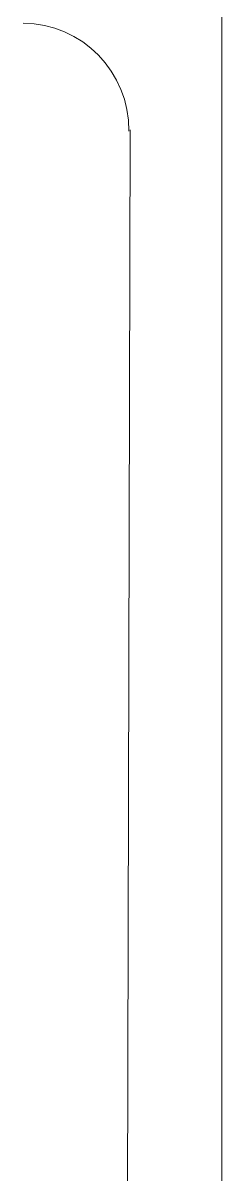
# Model space of a CAD drawing. Header units: millimetres. Extents: x -8913 to 62688, y -13000 to 43000.
# Drawn here: x 39519.7 to 39552.5, y 16602.6 to 16792.8 of the extents above; entities that cross this region are included whole.
import ezdxf

# ---------------------------------------------------------------- set-up
doc = ezdxf.new("R2010")
doc.units = ezdxf.units.MM
doc.header["$MEASUREMENT"] = 0
for name, color, linetype, lineweight in [('1735 X DT-5BR-FFP$0$N--SANITARY-0', 8, 'Continuous', 13), ('1735 X DT-5BR-FFP$0$N--SANITARY-1', 9, 'Continuous', 18), ('Z--X-REF', 7, 'Continuous', 0)]:
    doc.layers.add(name, color=color, linetype=linetype, lineweight=lineweight)

# ---------------------------------------------------------------- blocks, each defined once
blk = doc.blocks.new('1735 X DT-5BR-FFP$0$A$C5bb82100')
at = {"layer": '1735 X DT-5BR-FFP$0$N--SANITARY-0'}
blk.add_line((548.65, 254.93), (549.84, -255), dxfattribs=at)
blk.add_arc((529.63, -255), 20, 270.621, 0.621, dxfattribs=at)
blk = doc.blocks.new('1735 X DT-5BR-FFP')
at = {"layer": '1735 X DT-5BR-FFP$0$N--SANITARY-1'}
blk.add_lwpolyline([(3765.02, 15915), (3765.02, 17085)], dxfattribs=at)
at = {"layer": '1735 X DT-5BR-FFP$0$N--SANITARY-0', "xscale": -0.8827493178386049, "yscale": 0.8827493178386049, "zscale": 0.8827493178386049, "rotation": 180}
blk.add_blockref('1735 X DT-5BR-FFP$0$A$C5bb82100', (3264.48, 16550.03), dxfattribs=at)

msp = doc.modelspace()

# ---------------------------------------------------------------- block references
at = {"layer": 'Z--X-REF'}
msp.add_blockref('1735 X DT-5BR-FFP', (35787.5, 0), dxfattribs=at)

doc.saveas('drawing.dxf')
